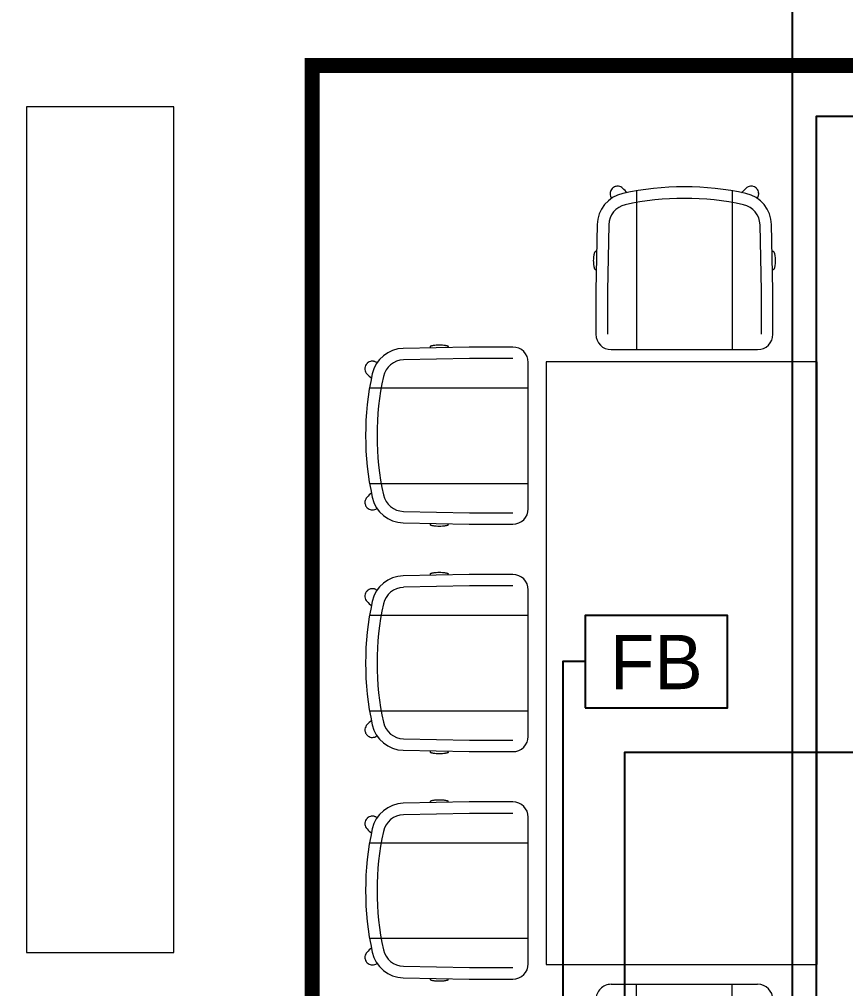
# Model space of a CAD drawing. Header units: millimetres. Extents: x -9358 to 257996, y -67499 to 9117.
# Drawn here: x 45244 to 47988, y -3568 to -352 of the extents above; entities that cross this region are included whole.
import ezdxf

# ---------------------------------------------------------------- set-up
doc = ezdxf.new("R2010")
doc.units = ezdxf.units.MM
doc.header["$LTSCALE"] = 1000
doc.layers.add('A-FRN', color=8, linetype='Continuous', lineweight=9)
for name, color, linetype in [('CCTVNET', 6, 'Continuous'), ('DATANET', 4, 'Continuous'), ('F POINT AGN', 7, 'Continuous'), ('LC-DA-CIR', 4, 'Continuous'), ('Route - rack1', 7, 'Continuous')]:
    doc.layers.add(name, color=color, linetype=linetype)

# ---------------------------------------------------------------- blocks, each defined once
blk = doc.blocks.new('D-V BOX')
at = {"layer": 'LC-DA-CIR', "color": 3}
blk.add_lwpolyline([(-236.4, 0), (236.4, 0), (236.4, 305.3), (-236.4, 305.3)], close=True, dxfattribs=at)
blk.add_text('FB', height=180, dxfattribs=at).set_placement((-153.6, 61.4))
blk = doc.blocks.new('RESTCOUNTER1 - 2_Seat_computer_desk_11571 10-1741546-01-Ground Floor Furniture Plan')
at = {"layer": 'A-FRN'}
for p, q in [((1000, 156.4), (-1000, 156.4)), ((-1000, 156.4), (-1000, -743.6)), ((1000, -743.6), (1000, 156.4)), ((-1000, -743.6), (1000, -743.6))]:
    blk.add_line(p, q, dxfattribs=at)
blk = doc.blocks.new('Scoop_Conference_Swivel_Chair_14893 - Scoop_Conference_Swivel_Chair_14893-748504-01-Ground Floor Furniture Plan')
at = {"layer": 'A-FRN'}
for p, q in [((-158.6, 336.1), (-158.6, -190.7)), ((158.6, 336.1), (158.6, -190.7)), ((-293.9, 5.1), (-289.4, 224)), ((-255.8, 4.7), (-251.3, 223.2)), ((251.3, 223.2), (255.8, 4.7)), ((289.4, 224), (293.9, 5.1)), ((-291.2, 134.7), (-296, 134.7)), ((296, 134.7), (291.2, 134.7)), ((-296, 74.7), (-292.5, 74.7)), ((292.5, 74.7), (296, 74.7)), ((-293.9, -139.9), (-293.9, 5.1)), ((-255.8, -139.9), (-255.8, 4.7)), ((255.8, 4.7), (255.8, -139.9)), ((293.9, 5.1), (293.9, -139.9)), ((243.1, -190.7), (-243.1, -190.7))]:
    blk.add_line(p, q, dxfattribs=at)
for centre, radius, start, end in [((-181.4, 221.7), 107.9, 102.3517, 178.8074), ((-221.9, 326.6), 24.9, 171, 174.7672), ((-221.9, 326.6), 24.9, 135, 138.4848), ((-221.9, 326.6), 24.9, 131.5125, 135), ((-221.9, 326.6), 24.9, 95.2353, 99), ((0, -606.8), 956.1, 77.6483, 102.3517), ((181.4, 221.7), 108, 1.1926, 77.6483), ((-181.4, 221.7), 69.8, 102.3517, 178.8074), ((0, -606.8), 918, 77.6483, 102.3517), ((181.4, 221.7), 69.9, 1.1926, 77.6483), ((-243.1, -139.9), 50.8, 180, 270), ((243.1, -139.9), 50.8, 270, 0)]:
    blk.add_arc(centre, radius, start, end, dxfattribs=at)
for points, knots in [([(-204.3, 344.2), (-205.8, 345.7), (-208.4, 347.6), (-212.2, 349.6), (-215.3, 350.6), (-218.5, 351.3), (-222.8, 351.6), (-229, 350.8), (-236.4, 347.4), (-242.7, 341.1), (-246.4, 333), (-247.1, 324.2), (-245, 316.6), (-242.4, 312.5), (-241.2, 310.9)], [-1, -1, -1, -1, -0.9166667, -0.875, -0.8333333, -0.7916667, -0.75, -0.6666667, -0.5555556, -0.4444444, -0.3333333, -0.2222222, -0.1111111, -0.0331931, -0.0331931, -0.0331931, -0.0331931]), ([(239.5, 344.2), (237.5, 346.2), (232.8, 349.5), (223.6, 352), (215.1, 351), (208.5, 347.7), (205.6, 345.4), (204.3, 344.2)], [-1, -1, -1, -1, -0.785714, -0.571429, -0.285714, -0.142857, 0, 0, 0, 0]), ([(241.2, 310.9), (243.1, 313.2), (245, 316.7), (246.3, 321.5), (246.9, 325.4), (246.7, 331), (244.5, 337.9), (241.3, 342.3), (239.5, 344.2)], [-0.9333886, -0.9333886, -0.9333886, -0.9333886, -0.7, -0.625, -0.55, -0.4, -0.2, 0, 0, 0, 0]), ([(-296, 74.7), (-296.5, 74.7), (-297.2, 75.6), (-298.3, 78.5), (-299, 81.5), (-299.8, 85.2), (-300.6, 91), (-301.3, 99.3), (-301.3, 110), (-300.6, 118.4), (-299.8, 124.1), (-299, 127.8), (-298.3, 130.8), (-297.2, 133.8), (-296.5, 134.7), (-296, 134.7)], [-1, -1, -1, -1, -0.888889, -0.833333, -0.777778, -0.722222, -0.666667, -0.555556, -0.444444, -0.333333, -0.277778, -0.222222, -0.166667, -0.111111, 0, 0, 0, 0]), ([(296, 134.7), (296.5, 134.7), (297.2, 133.8), (298.3, 130.8), (299, 127.8), (299.8, 124.1), (300.6, 118.4), (301.3, 110), (301.3, 99.3), (300.6, 91), (299.8, 85.2), (299, 81.5), (298.3, 78.5), (297.2, 75.6), (296.5, 74.7), (296, 74.7)], [-1, -1, -1, -1, -0.888889, -0.833333, -0.777778, -0.722222, -0.666667, -0.555556, -0.444444, -0.333333, -0.277778, -0.222222, -0.166667, -0.111111, 0, 0, 0, 0])]:
    blk.add_open_spline(points, degree=3, knots=knots, dxfattribs=at)
for points in [[(-189.8, 329.6), (-194.6, 334.4), (-199.5, 339.3), (-204.3, 344.2)], [(204.3, 344.2), (199.5, 339.3), (194.6, 334.4), (189.8, 329.6)]]:
    blk.add_open_spline(points, degree=3, dxfattribs=at)
blk = doc.blocks.new('Scoop_Conference_Swivel_Chair_14893 - Scoop_Conference_Swivel_Chair_14893-746239-01-Ground Floor Furniture Plan')
at = {"layer": 'A-FRN'}
for p, q in [((243.1, 190.7), (-243.1, 190.7)), ((-158.6, -336.1), (-158.6, 190.7)), ((158.6, -336.1), (158.6, 190.7)), ((-293.9, 139.9), (-293.9, -5.1)), ((-255.8, 139.9), (-255.8, -4.7)), ((255.8, -4.7), (255.8, 139.9)), ((293.9, -5.1), (293.9, 139.9)), ((-293.9, -5.1), (-289.4, -224)), ((-255.8, -4.7), (-251.3, -223.2)), ((251.3, -223.2), (255.8, -4.7)), ((289.4, -224), (293.9, -5.1)), ((-292.5, -74.7), (-296, -74.7)), ((296, -74.7), (292.5, -74.7)), ((-296, -134.7), (-291.2, -134.7)), ((291.2, -134.7), (296, -134.7))]:
    blk.add_line(p, q, dxfattribs=at)
for centre, radius, start, end in [((-243.1, 139.9), 50.8, 90, 180), ((243.1, 139.9), 50.8, 0, 90), ((-181.4, -221.7), 108, 181.1926, 257.6483), ((-181.4, -221.7), 69.8, 181.1926, 257.6483), ((181.4, -221.7), 69.9, 282.3517, 358.8074), ((181.4, -221.7), 108, 282.3517, 358.8074), ((0, 606.8), 918, 257.6483, 282.3517), ((-221.9, -326.6), 24.9, 185.2328, 189), ((-221.9, -326.6), 24.9, 221.5152, 225), ((-221.9, -326.6), 24.9, 225, 228.4875), ((-221.9, -326.6), 24.9, 261, 264.7647), ((0, 606.8), 956.1, 257.6483, 282.3517)]:
    blk.add_arc(centre, radius, start, end, dxfattribs=at)
for points, knots in [([(-296, -134.7), (-296.5, -134.7), (-297.2, -133.8), (-298.3, -130.8), (-299, -127.8), (-299.8, -124.1), (-300.6, -118.4), (-301.3, -110), (-301.3, -99.3), (-300.6, -91), (-299.8, -85.2), (-299, -81.5), (-298.3, -78.5), (-297.2, -75.6), (-296.5, -74.7), (-296, -74.7)], [-1, -1, -1, -1, -0.888889, -0.833333, -0.777778, -0.722222, -0.666667, -0.555556, -0.444444, -0.333333, -0.277778, -0.222222, -0.166667, -0.111111, 0, 0, 0, 0]), ([(296, -74.7), (296.5, -74.7), (297.2, -75.6), (298.3, -78.5), (299, -81.5), (299.8, -85.2), (300.6, -91), (301.3, -99.3), (301.3, -110), (300.6, -118.4), (299.8, -124.1), (299, -127.8), (298.3, -130.8), (297.2, -133.8), (296.5, -134.7), (296, -134.7)], [-1, -1, -1, -1, -0.888889, -0.833333, -0.777778, -0.722222, -0.666667, -0.555556, -0.444444, -0.333333, -0.277778, -0.222222, -0.166667, -0.111111, 0, 0, 0, 0]), ([(-241.2, -310.9), (-242, -311.9), (-243.3, -313.8), (-244.9, -316.9), (-245.9, -320), (-246.6, -323.2), (-246.9, -327.5), (-246.1, -333.7), (-242.7, -341.1), (-236.4, -347.4), (-228.3, -351.1), (-219.5, -351.8), (-211.1, -349.5), (-206.3, -346.2), (-204.3, -344.2)], [-0.9668069, -0.9668069, -0.9668069, -0.9668069, -0.9166667, -0.875, -0.8333333, -0.7916667, -0.75, -0.6666667, -0.5555556, -0.4444444, -0.3333333, -0.2222222, -0.1111111, 0, 0, 0, 0]), ([(239.5, -344.2), (241.3, -342.3), (244.5, -337.9), (246.9, -330.3), (246.8, -322.4), (244.6, -315.8), (242.3, -312.2), (241.2, -310.9)], [-1, -1, -1, -1, -0.8, -0.6, -0.4, -0.2, -0.0666114, -0.0666114, -0.0666114, -0.0666114]), ([(204.3, -344.2), (206.3, -346.1), (210.8, -349.3), (219.8, -352), (230.2, -350.9), (236.8, -346.8), (239.5, -344.2)], [-1, -1, -1, -1, -0.785714, -0.571429, -0.285714, 0, 0, 0, 0])]:
    blk.add_open_spline(points, degree=3, knots=knots, dxfattribs=at)
for points in [[(-204.3, -344.2), (-199.5, -339.3), (-194.6, -334.4), (-189.8, -329.6)], [(189.8, -329.6), (194.6, -334.4), (199.5, -339.3), (204.3, -344.2)]]:
    blk.add_open_spline(points, degree=3, dxfattribs=at)
blk = doc.blocks.new('table59 - table-1741607-01-Ground Floor Furniture Plan')
at = {"layer": 'A-FRN'}
for p, q in [((10129.1, 942.4), (9640.1, 942.4)), ((9640.1, 942.4), (9640.1, -1862.7)), ((10129.1, -1862.7), (10129.1, 942.4)), ((9640.1, -1862.7), (10129.1, -1862.7))]:
    blk.add_line(p, q, dxfattribs=at)
blk = doc.blocks.new('G')
at = {"layer": 'A-FRN'}
for name, p, rotation in [('table59 - table-1741607-01-Ground Floor Furniture Plan', (55397.3, -2357.6), 180), ('Scoop_Conference_Swivel_Chair_14893 - Scoop_Conference_Swivel_Chair_14893-746239-01-Ground Floor Furniture Plan', (47452.2, -1109.3), 180), ('Scoop_Conference_Swivel_Chair_14893 - Scoop_Conference_Swivel_Chair_14893-746239-01-Ground Floor Furniture Plan', (46742.9, -1585.3), 269.9999999999999), ('RESTCOUNTER1 - 2_Seat_computer_desk_11571 10-1741546-01-Ground Floor Furniture Plan', (47150, -2340), 89.99999999999989), ('Scoop_Conference_Swivel_Chair_14893 - Scoop_Conference_Swivel_Chair_14893-746239-01-Ground Floor Furniture Plan', (46742.9, -2340), 269.9999999999999), ('Scoop_Conference_Swivel_Chair_14893 - Scoop_Conference_Swivel_Chair_14893-746239-01-Ground Floor Furniture Plan', (46742.9, -3094.7), 269.9999999999999), ('Scoop_Conference_Swivel_Chair_14893 - Scoop_Conference_Swivel_Chair_14893-748504-01-Ground Floor Furniture Plan', (47452.2, -3596.5), 180)]:
    blk.add_blockref(name, p, dxfattribs=dict(at, rotation=rotation))
blk = doc.blocks.new('RACK1 - ROUTE')
at = {"layer": 'F POINT AGN', "color": 1, "const_width": 50}
blk.add_lwpolyline([(43298, -19427), (43298, -13613), (45115, -13613), (45115, -16057), (50135, -16057), (50135, -13306), (43489, -13306), (43489, -7772), (50187, -7772), (50187, -5039), (48109, -5039), (48109, -4392), (50556, -4392), (50556, -505), (46216, -505), (46216, -4352), (44232, -4352), (44232, -7128), (40761, -7128)], dxfattribs=at)

msp = doc.modelspace()

# ---------------------------------------------------------------- block references
msp.add_blockref('G', (0, -148.1))

# ---------------------------------------------------------------- next in the draw order: linework, layer by layer
at = {"layer": 'CCTVNET', "color": 3}
for points in [[(49830.1, 1663.4), (47810, 1663.4), (47810, -7839.1), (42400.9, -7839.1), (42379.5, -12364.9)], [(51457.6, -166.6), (51457.6, -674.1), (47890, -674.1), (47890, -7919.1), (42480.6, -7919.1), (42459.5, -12365.3)]]:
    msp.add_lwpolyline(points, dxfattribs=at)
at = {"layer": 'DATANET', "color": 3}
for points in [[(47122.6, -2483.4), (47048.2, -2483.4), (47048.2, -4969.1), (42815, -4969.1)], [(49011.7, -2636.1), (49011.7, -2785.1), (47253, -2785.1), (47253, -5077.1), (42815, -5077.1)]]:
    msp.add_lwpolyline(points, dxfattribs=at)

# ---------------------------------------------------------------- next in the draw order: block references
msp.add_blockref('D-V BOX', (47359, -2636.1), dxfattribs=at)
at = {"layer": 'Route - rack1', "color": 1}
msp.add_blockref('RACK1 - ROUTE', (0, 0), dxfattribs=at)

doc.saveas('drawing.dxf')
